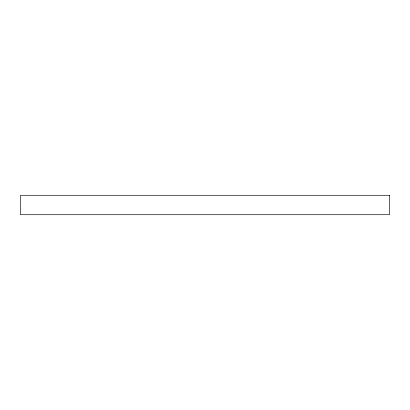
<?xml version="1.0" encoding="UTF-8"?>
<svg xmlns="http://www.w3.org/2000/svg" width="410" height="410" viewBox="0 0 410 410"><rect width="100%" height="100%" fill="white"/><g stroke="black" fill="none" stroke-linecap="round" stroke-linejoin="round"><path stroke-width="0.61" d="M389.5 195.288L20.5 195.288L20.5 214.712L389.5 214.712L389.5 195.288"/></g></svg>
